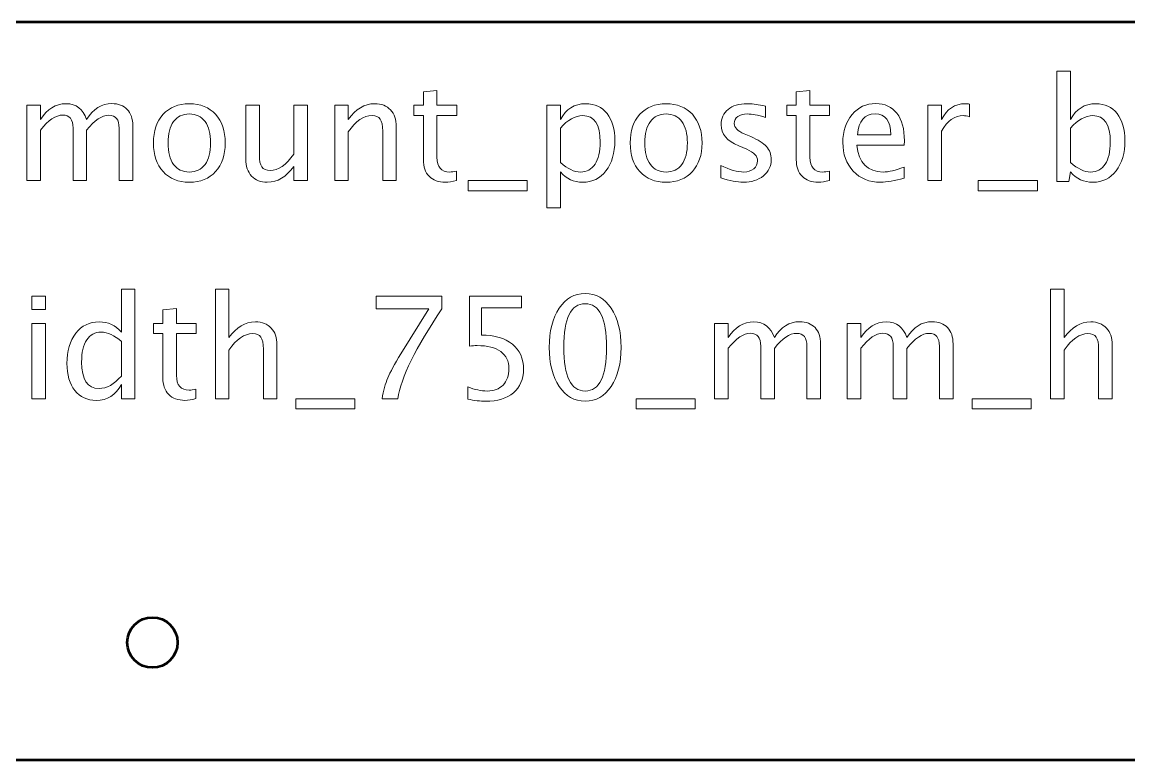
# Model space of a CAD drawing. Header units: centimetres. Extents: x -144 to 123, y -121 to 149.
# Drawn here: x -104.28 to -97.68, y -68.2 to -63.8 of the extents above; entities that cross this region are included whole.
import ezdxf

# ---------------------------------------------------------------- set-up
doc = ezdxf.new("R2010")
doc.units = ezdxf.units.CM
doc.header["$MEASUREMENT"] = 0
doc.layers.add('Layer 1', color=7, linetype='Continuous')

msp = doc.modelspace()

# ---------------------------------------------------------------- linework, layer by layer
at = {"layer": 'Layer 1', "lineweight": 53}
msp.add_ellipse((-103.5, -67.5), major_axis=(0, 0.15), ratio=1, dxfattribs=at)
msp.add_open_spline([(-131.95, -67.7), (-131.95, -67.7), (-131.95, -64.3), (-131.95, -64.3), (-131.95, -64.3), (-131.95, -64.02386), (-131.72614, -63.8), (-131.45, -63.8), (-131.45, -63.8), (-131.45, -63.8), (-78.55, -63.8), (-78.55, -63.8), (-78.55, -63.8), (-78.27386, -63.8), (-78.05, -64.02386), (-78.05, -64.3), (-78.05, -64.3), (-78.05, -64.3), (-78.05, -67.7), (-78.05, -67.7), (-78.05, -67.7), (-78.05, -67.97614), (-78.27386, -68.2), (-78.55, -68.2), (-78.55, -68.2), (-78.55, -68.2), (-131.45, -68.2), (-131.45, -68.2), (-131.45, -68.2), (-131.72614, -68.2), (-131.95, -67.97614), (-131.95, -67.7)], degree=3, knots=[0, 0, 0, 0, 0.1111111, 0.1111111, 0.1111111, 0.1111111, 0.2222222, 0.2222222, 0.2222222, 0.2222222, 0.3333333, 0.3333333, 0.3333333, 0.3333333, 0.4444444, 0.4444444, 0.4444444, 0.4444444, 0.5555556, 0.5555556, 0.5555556, 0.5555556, 0.6666667, 0.6666667, 0.6666667, 0.6666667, 0.7777778, 0.7777778, 0.7777778, 0.7777778, 1, 1, 1, 1], dxfattribs=at)
at = {"layer": 'Layer 1', "color": 5, "lineweight": 9}
for points, knots in [([(-98.10442, -64.74977), (-98.10442, -64.74977), (-98.10442, -64.09191), (-98.10442, -64.09191), (-98.10442, -64.09191), (-98.10442, -64.09191), (-98.02314, -64.09191), (-98.02314, -64.09191), (-98.02314, -64.09191), (-98.02314, -64.09191), (-98.02314, -64.38076), (-98.02314, -64.38076), (-98.02314, -64.38076), (-97.98984, -64.31797), (-97.93974, -64.28664), (-97.873, -64.28664), (-97.873, -64.28664), (-97.81895, -64.28664), (-97.77648, -64.30626), (-97.74543, -64.34563), (-97.74543, -64.34563), (-97.71439, -64.385), (-97.69886, -64.43876), (-97.69886, -64.50692), (-97.69886, -64.50692), (-97.69886, -64.58114), (-97.7165, -64.64111), (-97.75164, -64.68655), (-97.75164, -64.68655), (-97.78678, -64.73213), (-97.83306, -64.75485), (-97.89035, -64.75485), (-97.89035, -64.75485), (-97.94355, -64.75485), (-97.98786, -64.73453), (-98.02314, -64.69375), (-98.02314, -64.69375), (-98.02314, -64.69375), (-98.03302, -64.74977), (-98.03302, -64.74977), (-98.03302, -64.74977), (-98.03302, -64.74977), (-98.10442, -64.74977), (-98.10442, -64.74977)], [0, 0, 0, 0, 0.0833333, 0.0833333, 0.0833333, 0.0833333, 0.1666667, 0.1666667, 0.1666667, 0.1666667, 0.25, 0.25, 0.25, 0.25, 0.3333333, 0.3333333, 0.3333333, 0.3333333, 0.4166667, 0.4166667, 0.4166667, 0.4166667, 0.5, 0.5, 0.5, 0.5, 0.5833333, 0.5833333, 0.5833333, 0.5833333, 0.6666667, 0.6666667, 0.6666667, 0.6666667, 0.75, 0.75, 0.75, 0.75, 0.8333333, 0.8333333, 0.8333333, 0.8333333, 1, 1, 1, 1]), ([(-101.68655, -64.74455), (-101.71167, -64.75146), (-101.73354, -64.75485), (-101.75202, -64.75485), (-101.75202, -64.75485), (-101.79351, -64.75485), (-101.82583, -64.743), (-101.84897, -64.71929), (-101.84897, -64.71929), (-101.87225, -64.69558), (-101.88382, -64.6627), (-101.88382, -64.62051), (-101.88382, -64.62051), (-101.88382, -64.62051), (-101.88382, -64.35692), (-101.88382, -64.35692), (-101.88382, -64.35692), (-101.88382, -64.35692), (-101.93999, -64.35692), (-101.93999, -64.35692), (-101.93999, -64.35692), (-101.93999, -64.35692), (-101.93999, -64.29595), (-101.93999, -64.29595), (-101.93999, -64.29595), (-101.93999, -64.29595), (-101.88382, -64.29595), (-101.88382, -64.29595), (-101.88382, -64.29595), (-101.88382, -64.29595), (-101.88382, -64.21482), (-101.88382, -64.21482), (-101.88382, -64.21482), (-101.88382, -64.21482), (-101.80254, -64.20705), (-101.80254, -64.20705), (-101.80254, -64.20705), (-101.80254, -64.20705), (-101.80254, -64.29595), (-101.80254, -64.29595), (-101.80254, -64.29595), (-101.80254, -64.29595), (-101.68486, -64.29595), (-101.68486, -64.29595), (-101.68486, -64.29595), (-101.68486, -64.29595), (-101.68486, -64.35692), (-101.68486, -64.35692), (-101.68486, -64.35692), (-101.68486, -64.35692), (-101.80254, -64.35692), (-101.80254, -64.35692), (-101.80254, -64.35692), (-101.80254, -64.35692), (-101.80254, -64.60584), (-101.80254, -64.60584), (-101.80254, -64.60584), (-101.80254, -64.66454), (-101.777, -64.69389), (-101.72606, -64.69389), (-101.72606, -64.69389), (-101.71519, -64.69389), (-101.70207, -64.69206), (-101.68655, -64.68853), (-101.68655, -64.68853), (-101.68655, -64.68853), (-101.68655, -64.74455), (-101.68655, -64.74455)], [0, 0, 0, 0, 0.0555556, 0.0555556, 0.0555556, 0.0555556, 0.1111111, 0.1111111, 0.1111111, 0.1111111, 0.1666667, 0.1666667, 0.1666667, 0.1666667, 0.2222222, 0.2222222, 0.2222222, 0.2222222, 0.2777778, 0.2777778, 0.2777778, 0.2777778, 0.3333333, 0.3333333, 0.3333333, 0.3333333, 0.3888889, 0.3888889, 0.3888889, 0.3888889, 0.4444444, 0.4444444, 0.4444444, 0.4444444, 0.5, 0.5, 0.5, 0.5, 0.5555556, 0.5555556, 0.5555556, 0.5555556, 0.6111111, 0.6111111, 0.6111111, 0.6111111, 0.6666667, 0.6666667, 0.6666667, 0.6666667, 0.7222222, 0.7222222, 0.7222222, 0.7222222, 0.7777778, 0.7777778, 0.7777778, 0.7777778, 0.8333333, 0.8333333, 0.8333333, 0.8333333, 0.8888889, 0.8888889, 0.8888889, 0.8888889, 1, 1, 1, 1]), ([(-99.46192, -64.74455), (-99.48704, -64.75146), (-99.50891, -64.75485), (-99.52739, -64.75485), (-99.52739, -64.75485), (-99.56888, -64.75485), (-99.6012, -64.743), (-99.62434, -64.71929), (-99.62434, -64.71929), (-99.64762, -64.69558), (-99.65919, -64.6627), (-99.65919, -64.62051), (-99.65919, -64.62051), (-99.65919, -64.62051), (-99.65919, -64.35692), (-99.65919, -64.35692), (-99.65919, -64.35692), (-99.65919, -64.35692), (-99.71536, -64.35692), (-99.71536, -64.35692), (-99.71536, -64.35692), (-99.71536, -64.35692), (-99.71536, -64.29595), (-99.71536, -64.29595), (-99.71536, -64.29595), (-99.71536, -64.29595), (-99.65919, -64.29595), (-99.65919, -64.29595), (-99.65919, -64.29595), (-99.65919, -64.29595), (-99.65919, -64.21482), (-99.65919, -64.21482), (-99.65919, -64.21482), (-99.65919, -64.21482), (-99.57791, -64.20705), (-99.57791, -64.20705), (-99.57791, -64.20705), (-99.57791, -64.20705), (-99.57791, -64.29595), (-99.57791, -64.29595), (-99.57791, -64.29595), (-99.57791, -64.29595), (-99.46023, -64.29595), (-99.46023, -64.29595), (-99.46023, -64.29595), (-99.46023, -64.29595), (-99.46023, -64.35692), (-99.46023, -64.35692), (-99.46023, -64.35692), (-99.46023, -64.35692), (-99.57791, -64.35692), (-99.57791, -64.35692), (-99.57791, -64.35692), (-99.57791, -64.35692), (-99.57791, -64.60584), (-99.57791, -64.60584), (-99.57791, -64.60584), (-99.57791, -64.66454), (-99.55237, -64.69389), (-99.50143, -64.69389), (-99.50143, -64.69389), (-99.49056, -64.69389), (-99.47744, -64.69206), (-99.46192, -64.68853), (-99.46192, -64.68853), (-99.46192, -64.68853), (-99.46192, -64.74455), (-99.46192, -64.74455)], [0, 0, 0, 0, 0.0555556, 0.0555556, 0.0555556, 0.0555556, 0.1111111, 0.1111111, 0.1111111, 0.1111111, 0.1666667, 0.1666667, 0.1666667, 0.1666667, 0.2222222, 0.2222222, 0.2222222, 0.2222222, 0.2777778, 0.2777778, 0.2777778, 0.2777778, 0.3333333, 0.3333333, 0.3333333, 0.3333333, 0.3888889, 0.3888889, 0.3888889, 0.3888889, 0.4444444, 0.4444444, 0.4444444, 0.4444444, 0.5, 0.5, 0.5, 0.5, 0.5555556, 0.5555556, 0.5555556, 0.5555556, 0.6111111, 0.6111111, 0.6111111, 0.6111111, 0.6666667, 0.6666667, 0.6666667, 0.6666667, 0.7222222, 0.7222222, 0.7222222, 0.7222222, 0.7777778, 0.7777778, 0.7777778, 0.7777778, 0.8333333, 0.8333333, 0.8333333, 0.8333333, 0.8888889, 0.8888889, 0.8888889, 0.8888889, 1, 1, 1, 1]), ([(-104.24886, -64.74469), (-104.24886, -64.74469), (-104.24886, -64.29595), (-104.24886, -64.29595), (-104.24886, -64.29595), (-104.24886, -64.29595), (-104.16758, -64.29595), (-104.16758, -64.29595), (-104.16758, -64.29595), (-104.16758, -64.29595), (-104.16758, -64.38076), (-104.16758, -64.38076), (-104.16758, -64.38076), (-104.12793, -64.31797), (-104.07713, -64.28664), (-104.0149, -64.28664), (-104.0149, -64.28664), (-103.95492, -64.28664), (-103.91414, -64.31797), (-103.89241, -64.38076), (-103.89241, -64.38076), (-103.85389, -64.3174), (-103.80365, -64.28579), (-103.74199, -64.28579), (-103.74199, -64.28579), (-103.70262, -64.28579), (-103.672, -64.29737), (-103.65012, -64.32065), (-103.65012, -64.32065), (-103.62825, -64.34393), (-103.61724, -64.37653), (-103.61724, -64.41844), (-103.61724, -64.41844), (-103.61724, -64.41844), (-103.61724, -64.74469), (-103.61724, -64.74469), (-103.61724, -64.74469), (-103.61724, -64.74469), (-103.69852, -64.74469), (-103.69852, -64.74469), (-103.69852, -64.74469), (-103.69852, -64.74469), (-103.69852, -64.43185), (-103.69852, -64.43185), (-103.69852, -64.43185), (-103.69852, -64.38076), (-103.71884, -64.35522), (-103.75948, -64.35522), (-103.75948, -64.35522), (-103.80168, -64.35522), (-103.84599, -64.385), (-103.89241, -64.44469), (-103.89241, -64.44469), (-103.89241, -64.44469), (-103.89241, -64.74469), (-103.89241, -64.74469), (-103.89241, -64.74469), (-103.89241, -64.74469), (-103.97369, -64.74469), (-103.97369, -64.74469), (-103.97369, -64.74469), (-103.97369, -64.74469), (-103.97369, -64.43156), (-103.97369, -64.43156), (-103.97369, -64.43156), (-103.97369, -64.38006), (-103.99429, -64.35438), (-104.03564, -64.35438), (-104.03564, -64.35438), (-104.0767, -64.35438), (-104.12073, -64.38429), (-104.16758, -64.44426), (-104.16758, -64.44426), (-104.16758, -64.44426), (-104.16758, -64.74469), (-104.16758, -64.74469), (-104.16758, -64.74469), (-104.16758, -64.74469), (-104.24886, -64.74469), (-104.24886, -64.74469)], [0, 0, 0, 0, 0.047619, 0.047619, 0.047619, 0.047619, 0.0952381, 0.0952381, 0.0952381, 0.0952381, 0.1428571, 0.1428571, 0.1428571, 0.1428571, 0.1904762, 0.1904762, 0.1904762, 0.1904762, 0.2380952, 0.2380952, 0.2380952, 0.2380952, 0.2857143, 0.2857143, 0.2857143, 0.2857143, 0.3333333, 0.3333333, 0.3333333, 0.3333333, 0.3809524, 0.3809524, 0.3809524, 0.3809524, 0.4285714, 0.4285714, 0.4285714, 0.4285714, 0.4761905, 0.4761905, 0.4761905, 0.4761905, 0.5238095, 0.5238095, 0.5238095, 0.5238095, 0.5714286, 0.5714286, 0.5714286, 0.5714286, 0.6190476, 0.6190476, 0.6190476, 0.6190476, 0.6666667, 0.6666667, 0.6666667, 0.6666667, 0.7142857, 0.7142857, 0.7142857, 0.7142857, 0.7619048, 0.7619048, 0.7619048, 0.7619048, 0.8095238, 0.8095238, 0.8095238, 0.8095238, 0.8571429, 0.8571429, 0.8571429, 0.8571429, 0.9047619, 0.9047619, 0.9047619, 0.9047619, 1, 1, 1, 1]), ([(-103.2797, -64.75485), (-103.3456, -64.75485), (-103.39781, -64.73382), (-103.4362, -64.69177), (-103.4362, -64.69177), (-103.47472, -64.64972), (-103.49391, -64.59257), (-103.49391, -64.52046), (-103.49391, -64.52046), (-103.49391, -64.4485), (-103.47472, -64.39149), (-103.4362, -64.34958), (-103.4362, -64.34958), (-103.39781, -64.30767), (-103.3456, -64.28664), (-103.2797, -64.28664), (-103.2797, -64.28664), (-103.2138, -64.28664), (-103.16159, -64.30767), (-103.12321, -64.34958), (-103.12321, -64.34958), (-103.08469, -64.39149), (-103.06549, -64.4485), (-103.06549, -64.52046), (-103.06549, -64.52046), (-103.06549, -64.59257), (-103.08469, -64.64972), (-103.12321, -64.69177), (-103.12321, -64.69177), (-103.16159, -64.73382), (-103.2138, -64.75485), (-103.2797, -64.75485)], [0, 0, 0, 0, 0.1111111, 0.1111111, 0.1111111, 0.1111111, 0.2222222, 0.2222222, 0.2222222, 0.2222222, 0.3333333, 0.3333333, 0.3333333, 0.3333333, 0.4444444, 0.4444444, 0.4444444, 0.4444444, 0.5555556, 0.5555556, 0.5555556, 0.5555556, 0.6666667, 0.6666667, 0.6666667, 0.6666667, 0.7777778, 0.7777778, 0.7777778, 0.7777778, 1, 1, 1, 1]), ([(-102.65712, -64.74469), (-102.65712, -64.74469), (-102.65712, -64.66031), (-102.65712, -64.66031), (-102.65712, -64.66031), (-102.70044, -64.72338), (-102.75307, -64.75485), (-102.81488, -64.75485), (-102.81488, -64.75485), (-102.85411, -64.75485), (-102.88529, -64.74257), (-102.90844, -64.71788), (-102.90844, -64.71788), (-102.93172, -64.69318), (-102.94329, -64.66002), (-102.94329, -64.61811), (-102.94329, -64.61811), (-102.94329, -64.61811), (-102.94329, -64.29595), (-102.94329, -64.29595), (-102.94329, -64.29595), (-102.94329, -64.29595), (-102.86201, -64.29595), (-102.86201, -64.29595), (-102.86201, -64.29595), (-102.86201, -64.29595), (-102.86201, -64.59158), (-102.86201, -64.59158), (-102.86201, -64.59158), (-102.86201, -64.62531), (-102.85707, -64.64916), (-102.84733, -64.66327), (-102.84733, -64.66327), (-102.83746, -64.67752), (-102.82109, -64.68458), (-102.79809, -64.68458), (-102.79809, -64.68458), (-102.74841, -64.68458), (-102.70128, -64.65198), (-102.65712, -64.58664), (-102.65712, -64.58664), (-102.65712, -64.58664), (-102.65712, -64.29595), (-102.65712, -64.29595), (-102.65712, -64.29595), (-102.65712, -64.29595), (-102.57583, -64.29595), (-102.57583, -64.29595), (-102.57583, -64.29595), (-102.57583, -64.29595), (-102.57583, -64.74469), (-102.57583, -64.74469), (-102.57583, -64.74469), (-102.57583, -64.74469), (-102.65712, -64.74469), (-102.65712, -64.74469)], [0, 0, 0, 0, 0.0666667, 0.0666667, 0.0666667, 0.0666667, 0.1333333, 0.1333333, 0.1333333, 0.1333333, 0.2, 0.2, 0.2, 0.2, 0.2666667, 0.2666667, 0.2666667, 0.2666667, 0.3333333, 0.3333333, 0.3333333, 0.3333333, 0.4, 0.4, 0.4, 0.4, 0.4666667, 0.4666667, 0.4666667, 0.4666667, 0.5333333, 0.5333333, 0.5333333, 0.5333333, 0.6, 0.6, 0.6, 0.6, 0.6666667, 0.6666667, 0.6666667, 0.6666667, 0.7333333, 0.7333333, 0.7333333, 0.7333333, 0.8, 0.8, 0.8, 0.8, 0.8666667, 0.8666667, 0.8666667, 0.8666667, 1, 1, 1, 1]), ([(-102.41271, -64.74469), (-102.41271, -64.74469), (-102.41271, -64.29595), (-102.41271, -64.29595), (-102.41271, -64.29595), (-102.41271, -64.29595), (-102.33143, -64.29595), (-102.33143, -64.29595), (-102.33143, -64.29595), (-102.33143, -64.29595), (-102.33143, -64.38076), (-102.33143, -64.38076), (-102.33143, -64.38076), (-102.28839, -64.31797), (-102.23561, -64.28664), (-102.17324, -64.28664), (-102.17324, -64.28664), (-102.13401, -64.28664), (-102.10283, -64.29892), (-102.07983, -64.32361), (-102.07983, -64.32361), (-102.05683, -64.34817), (-102.04525, -64.38133), (-102.04525, -64.42281), (-102.04525, -64.42281), (-102.04525, -64.42281), (-102.04525, -64.74469), (-102.04525, -64.74469), (-102.04525, -64.74469), (-102.04525, -64.74469), (-102.12654, -64.74469), (-102.12654, -64.74469), (-102.12654, -64.74469), (-102.12654, -64.74469), (-102.12654, -64.44934), (-102.12654, -64.44934), (-102.12654, -64.44934), (-102.12654, -64.41604), (-102.13147, -64.39233), (-102.14121, -64.37822), (-102.14121, -64.37822), (-102.15109, -64.36397), (-102.16732, -64.35692), (-102.19004, -64.35692), (-102.19004, -64.35692), (-102.23999, -64.35692), (-102.28712, -64.38951), (-102.33143, -64.45471), (-102.33143, -64.45471), (-102.33143, -64.45471), (-102.33143, -64.74469), (-102.33143, -64.74469), (-102.33143, -64.74469), (-102.33143, -64.74469), (-102.41271, -64.74469), (-102.41271, -64.74469)], [0, 0, 0, 0, 0.0666667, 0.0666667, 0.0666667, 0.0666667, 0.1333333, 0.1333333, 0.1333333, 0.1333333, 0.2, 0.2, 0.2, 0.2, 0.2666667, 0.2666667, 0.2666667, 0.2666667, 0.3333333, 0.3333333, 0.3333333, 0.3333333, 0.4, 0.4, 0.4, 0.4, 0.4666667, 0.4666667, 0.4666667, 0.4666667, 0.5333333, 0.5333333, 0.5333333, 0.5333333, 0.6, 0.6, 0.6, 0.6, 0.6666667, 0.6666667, 0.6666667, 0.6666667, 0.7333333, 0.7333333, 0.7333333, 0.7333333, 0.8, 0.8, 0.8, 0.8, 0.8666667, 0.8666667, 0.8666667, 0.8666667, 1, 1, 1, 1]), ([(-101.14722, -64.9081), (-101.14722, -64.9081), (-101.14722, -64.29595), (-101.14722, -64.29595), (-101.14722, -64.29595), (-101.14722, -64.29595), (-101.06594, -64.29595), (-101.06594, -64.29595), (-101.06594, -64.29595), (-101.06594, -64.29595), (-101.06594, -64.38076), (-101.06594, -64.38076), (-101.06594, -64.38076), (-101.03264, -64.31797), (-100.98254, -64.28664), (-100.9158, -64.28664), (-100.9158, -64.28664), (-100.86175, -64.28664), (-100.81928, -64.30626), (-100.78823, -64.34563), (-100.78823, -64.34563), (-100.75719, -64.385), (-100.74166, -64.43876), (-100.74166, -64.50692), (-100.74166, -64.50692), (-100.74166, -64.58114), (-100.7593, -64.64111), (-100.79444, -64.68655), (-100.79444, -64.68655), (-100.82958, -64.73213), (-100.87586, -64.75485), (-100.93315, -64.75485), (-100.93315, -64.75485), (-100.98635, -64.75485), (-101.03066, -64.73453), (-101.06594, -64.69375), (-101.06594, -64.69375), (-101.06594, -64.69375), (-101.06594, -64.9081), (-101.06594, -64.9081), (-101.06594, -64.9081), (-101.06594, -64.9081), (-101.14722, -64.9081), (-101.14722, -64.9081)], [0, 0, 0, 0, 0.0833333, 0.0833333, 0.0833333, 0.0833333, 0.1666667, 0.1666667, 0.1666667, 0.1666667, 0.25, 0.25, 0.25, 0.25, 0.3333333, 0.3333333, 0.3333333, 0.3333333, 0.4166667, 0.4166667, 0.4166667, 0.4166667, 0.5, 0.5, 0.5, 0.5, 0.5833333, 0.5833333, 0.5833333, 0.5833333, 0.6666667, 0.6666667, 0.6666667, 0.6666667, 0.75, 0.75, 0.75, 0.75, 0.8333333, 0.8333333, 0.8333333, 0.8333333, 1, 1, 1, 1]), ([(-100.43573, -64.75485), (-100.50163, -64.75485), (-100.55384, -64.73382), (-100.59223, -64.69177), (-100.59223, -64.69177), (-100.63075, -64.64972), (-100.64994, -64.59257), (-100.64994, -64.52046), (-100.64994, -64.52046), (-100.64994, -64.4485), (-100.63075, -64.39149), (-100.59223, -64.34958), (-100.59223, -64.34958), (-100.55384, -64.30767), (-100.50163, -64.28664), (-100.43573, -64.28664), (-100.43573, -64.28664), (-100.36983, -64.28664), (-100.31762, -64.30767), (-100.27924, -64.34958), (-100.27924, -64.34958), (-100.24072, -64.39149), (-100.22152, -64.4485), (-100.22152, -64.52046), (-100.22152, -64.52046), (-100.22152, -64.59257), (-100.24072, -64.64972), (-100.27924, -64.69177), (-100.27924, -64.69177), (-100.31762, -64.73382), (-100.36983, -64.75485), (-100.43573, -64.75485)], [0, 0, 0, 0, 0.1111111, 0.1111111, 0.1111111, 0.1111111, 0.2222222, 0.2222222, 0.2222222, 0.2222222, 0.3333333, 0.3333333, 0.3333333, 0.3333333, 0.4444444, 0.4444444, 0.4444444, 0.4444444, 0.5555556, 0.5555556, 0.5555556, 0.5555556, 0.6666667, 0.6666667, 0.6666667, 0.6666667, 0.7777778, 0.7777778, 0.7777778, 0.7777778, 1, 1, 1, 1]), ([(-100.11033, -64.7286), (-100.11033, -64.7286), (-100.11033, -64.6541), (-100.11033, -64.6541), (-100.11033, -64.6541), (-100.05713, -64.68063), (-100.01098, -64.69389), (-99.97161, -64.69389), (-99.97161, -64.69389), (-99.94819, -64.69389), (-99.92872, -64.68754), (-99.91333, -64.67484), (-99.91333, -64.67484), (-99.89795, -64.66228), (-99.89019, -64.64648), (-99.89019, -64.62743), (-99.89019, -64.62743), (-99.89019, -64.59963), (-99.91178, -64.57663), (-99.95496, -64.55842), (-99.95496, -64.55842), (-99.95496, -64.55842), (-100.00252, -64.53824), (-100.00252, -64.53824), (-100.00252, -64.53824), (-100.07265, -64.50917), (-100.10779, -64.46712), (-100.10779, -64.41251), (-100.10779, -64.41251), (-100.10779, -64.37343), (-100.09396, -64.34266), (-100.0663, -64.32023), (-100.0663, -64.32023), (-100.03864, -64.29779), (-100.00068, -64.28664), (-99.95256, -64.28664), (-99.95256, -64.28664), (-99.92759, -64.28664), (-99.89654, -64.29003), (-99.85971, -64.29694), (-99.85971, -64.29694), (-99.85971, -64.29694), (-99.84278, -64.30019), (-99.84278, -64.30019), (-99.84278, -64.30019), (-99.84278, -64.30019), (-99.84278, -64.36792), (-99.84278, -64.36792), (-99.84278, -64.36792), (-99.88808, -64.35438), (-99.9242, -64.3476), (-99.95115, -64.3476), (-99.95115, -64.3476), (-99.97486, -64.3476), (-99.99363, -64.35282), (-100.00788, -64.36312), (-100.00788, -64.36312), (-100.02199, -64.37343), (-100.02905, -64.38725), (-100.02905, -64.40461), (-100.02905, -64.40461), (-100.02905, -64.42902), (-100.00929, -64.44977), (-99.96964, -64.46656), (-99.96964, -64.46656), (-99.96964, -64.46656), (-99.93055, -64.48307), (-99.93055, -64.48307), (-99.93055, -64.48307), (-99.88624, -64.5017), (-99.85491, -64.52145), (-99.83657, -64.54219), (-99.83657, -64.54219), (-99.81808, -64.56294), (-99.80891, -64.5889), (-99.80891, -64.61995), (-99.80891, -64.61995), (-99.80891, -64.65932), (-99.82443, -64.69163), (-99.85562, -64.71689), (-99.85562, -64.71689), (-99.88666, -64.74215), (-99.92646, -64.75485), (-99.97486, -64.75485), (-99.97486, -64.75485), (-100.01211, -64.75485), (-100.05713, -64.7461), (-100.11033, -64.7286)], [0, 0, 0, 0, 0.0434783, 0.0434783, 0.0434783, 0.0434783, 0.0869565, 0.0869565, 0.0869565, 0.0869565, 0.1304348, 0.1304348, 0.1304348, 0.1304348, 0.173913, 0.173913, 0.173913, 0.173913, 0.2173913, 0.2173913, 0.2173913, 0.2173913, 0.2608696, 0.2608696, 0.2608696, 0.2608696, 0.3043478, 0.3043478, 0.3043478, 0.3043478, 0.3478261, 0.3478261, 0.3478261, 0.3478261, 0.3913043, 0.3913043, 0.3913043, 0.3913043, 0.4347826, 0.4347826, 0.4347826, 0.4347826, 0.4782609, 0.4782609, 0.4782609, 0.4782609, 0.5217391, 0.5217391, 0.5217391, 0.5217391, 0.5652174, 0.5652174, 0.5652174, 0.5652174, 0.6086957, 0.6086957, 0.6086957, 0.6086957, 0.6521739, 0.6521739, 0.6521739, 0.6521739, 0.6956522, 0.6956522, 0.6956522, 0.6956522, 0.7391304, 0.7391304, 0.7391304, 0.7391304, 0.7826087, 0.7826087, 0.7826087, 0.7826087, 0.826087, 0.826087, 0.826087, 0.826087, 0.8695652, 0.8695652, 0.8695652, 0.8695652, 0.9130435, 0.9130435, 0.9130435, 0.9130435, 1, 1, 1, 1]), ([(-99.01658, -64.7303), (-99.07119, -64.74667), (-99.11789, -64.75485), (-99.15684, -64.75485), (-99.15684, -64.75485), (-99.2233, -64.75485), (-99.27735, -64.73284), (-99.31898, -64.68895), (-99.31898, -64.68895), (-99.36061, -64.64507), (-99.38149, -64.5882), (-99.38149, -64.51821), (-99.38149, -64.51821), (-99.38149, -64.45033), (-99.36315, -64.39459), (-99.32632, -64.35099), (-99.32632, -64.35099), (-99.28949, -64.30753), (-99.24235, -64.28579), (-99.18492, -64.28579), (-99.18492, -64.28579), (-99.13059, -64.28579), (-99.08854, -64.30513), (-99.05891, -64.34379), (-99.05891, -64.34379), (-99.02928, -64.38246), (-99.01446, -64.43721), (-99.01446, -64.50819), (-99.01446, -64.50819), (-99.01446, -64.50819), (-99.01488, -64.53302), (-99.01488, -64.53302), (-99.01488, -64.53302), (-99.01488, -64.53302), (-99.29852, -64.53302), (-99.29852, -64.53302), (-99.29852, -64.53302), (-99.28666, -64.64027), (-99.23431, -64.69389), (-99.1416, -64.69389), (-99.1416, -64.69389), (-99.10759, -64.69389), (-99.06596, -64.68429), (-99.01658, -64.6651), (-99.01658, -64.6651), (-99.01658, -64.6651), (-99.01658, -64.7303), (-99.01658, -64.7303)], [0, 0, 0, 0, 0.0769231, 0.0769231, 0.0769231, 0.0769231, 0.1538462, 0.1538462, 0.1538462, 0.1538462, 0.2307692, 0.2307692, 0.2307692, 0.2307692, 0.3076923, 0.3076923, 0.3076923, 0.3076923, 0.3846154, 0.3846154, 0.3846154, 0.3846154, 0.4615385, 0.4615385, 0.4615385, 0.4615385, 0.5384615, 0.5384615, 0.5384615, 0.5384615, 0.6153846, 0.6153846, 0.6153846, 0.6153846, 0.6923077, 0.6923077, 0.6923077, 0.6923077, 0.7692308, 0.7692308, 0.7692308, 0.7692308, 0.8461538, 0.8461538, 0.8461538, 0.8461538, 1, 1, 1, 1]), ([(-98.87419, -64.74469), (-98.87419, -64.74469), (-98.87419, -64.29595), (-98.87419, -64.29595), (-98.87419, -64.29595), (-98.87419, -64.29595), (-98.79291, -64.29595), (-98.79291, -64.29595), (-98.79291, -64.29595), (-98.79291, -64.29595), (-98.79291, -64.38076), (-98.79291, -64.38076), (-98.79291, -64.38076), (-98.76059, -64.31797), (-98.71375, -64.28664), (-98.65222, -64.28664), (-98.65222, -64.28664), (-98.6439, -64.28664), (-98.63515, -64.28735), (-98.62612, -64.28876), (-98.62612, -64.28876), (-98.62612, -64.28876), (-98.62612, -64.36482), (-98.62612, -64.36482), (-98.62612, -64.36482), (-98.64023, -64.36016), (-98.65264, -64.35776), (-98.66337, -64.35776), (-98.66337, -64.35776), (-98.71502, -64.35776), (-98.7582, -64.38824), (-98.79291, -64.44934), (-98.79291, -64.44934), (-98.79291, -64.44934), (-98.79291, -64.74469), (-98.79291, -64.74469), (-98.79291, -64.74469), (-98.79291, -64.74469), (-98.87419, -64.74469), (-98.87419, -64.74469)], [0, 0, 0, 0, 0.0909091, 0.0909091, 0.0909091, 0.0909091, 0.1818182, 0.1818182, 0.1818182, 0.1818182, 0.2727273, 0.2727273, 0.2727273, 0.2727273, 0.3636364, 0.3636364, 0.3636364, 0.3636364, 0.4545455, 0.4545455, 0.4545455, 0.4545455, 0.5454545, 0.5454545, 0.5454545, 0.5454545, 0.6363636, 0.6363636, 0.6363636, 0.6363636, 0.7272727, 0.7272727, 0.7272727, 0.7272727, 0.8181818, 0.8181818, 0.8181818, 0.8181818, 1, 1, 1, 1]), ([(-103.27984, -64.69389), (-103.23963, -64.69389), (-103.2083, -64.67879), (-103.186, -64.64845), (-103.186, -64.64845), (-103.16385, -64.61825), (-103.1527, -64.5755), (-103.1527, -64.52046), (-103.1527, -64.52046), (-103.1527, -64.46557), (-103.16385, -64.42296), (-103.186, -64.39276), (-103.186, -64.39276), (-103.2083, -64.3627), (-103.23963, -64.3476), (-103.27984, -64.3476), (-103.27984, -64.3476), (-103.3202, -64.3476), (-103.35153, -64.3627), (-103.37354, -64.39276), (-103.37354, -64.39276), (-103.3957, -64.42296), (-103.4067, -64.46557), (-103.4067, -64.52046), (-103.4067, -64.52046), (-103.4067, -64.5755), (-103.3957, -64.61825), (-103.37354, -64.64845), (-103.37354, -64.64845), (-103.35153, -64.67879), (-103.3202, -64.69389), (-103.27984, -64.69389)], [0, 0, 0, 0, 0.1111111, 0.1111111, 0.1111111, 0.1111111, 0.2222222, 0.2222222, 0.2222222, 0.2222222, 0.3333333, 0.3333333, 0.3333333, 0.3333333, 0.4444444, 0.4444444, 0.4444444, 0.4444444, 0.5555556, 0.5555556, 0.5555556, 0.5555556, 0.6666667, 0.6666667, 0.6666667, 0.6666667, 0.7777778, 0.7777778, 0.7777778, 0.7777778, 1, 1, 1, 1]), ([(-101.06594, -64.63773), (-101.02403, -64.67512), (-100.98409, -64.69389), (-100.94614, -64.69389), (-100.94614, -64.69389), (-100.90874, -64.69389), (-100.87981, -64.67823), (-100.85949, -64.64704), (-100.85949, -64.64704), (-100.83903, -64.61586), (-100.82887, -64.57197), (-100.82887, -64.51524), (-100.82887, -64.51524), (-100.82887, -64.41026), (-100.86359, -64.35776), (-100.93301, -64.35776), (-100.93301, -64.35776), (-100.97845, -64.35776), (-101.02276, -64.38232), (-101.06594, -64.43156), (-101.06594, -64.43156), (-101.06594, -64.43156), (-101.06594, -64.63773), (-101.06594, -64.63773)], [0, 0, 0, 0, 0.1428571, 0.1428571, 0.1428571, 0.1428571, 0.2857143, 0.2857143, 0.2857143, 0.2857143, 0.4285714, 0.4285714, 0.4285714, 0.4285714, 0.5714286, 0.5714286, 0.5714286, 0.5714286, 0.7142857, 0.7142857, 0.7142857, 0.7142857, 1, 1, 1, 1]), ([(-100.43587, -64.69389), (-100.39566, -64.69389), (-100.36433, -64.67879), (-100.34203, -64.64845), (-100.34203, -64.64845), (-100.31988, -64.61825), (-100.30873, -64.5755), (-100.30873, -64.52046), (-100.30873, -64.52046), (-100.30873, -64.46557), (-100.31988, -64.42296), (-100.34203, -64.39276), (-100.34203, -64.39276), (-100.36433, -64.3627), (-100.39566, -64.3476), (-100.43587, -64.3476), (-100.43587, -64.3476), (-100.47623, -64.3476), (-100.50756, -64.3627), (-100.52957, -64.39276), (-100.52957, -64.39276), (-100.55173, -64.42296), (-100.56273, -64.46557), (-100.56273, -64.52046), (-100.56273, -64.52046), (-100.56273, -64.5755), (-100.55173, -64.61825), (-100.52957, -64.64845), (-100.52957, -64.64845), (-100.50756, -64.67879), (-100.47623, -64.69389), (-100.43587, -64.69389)], [0, 0, 0, 0, 0.1111111, 0.1111111, 0.1111111, 0.1111111, 0.2222222, 0.2222222, 0.2222222, 0.2222222, 0.3333333, 0.3333333, 0.3333333, 0.3333333, 0.4444444, 0.4444444, 0.4444444, 0.4444444, 0.5555556, 0.5555556, 0.5555556, 0.5555556, 0.6666667, 0.6666667, 0.6666667, 0.6666667, 0.7777778, 0.7777778, 0.7777778, 0.7777778, 1, 1, 1, 1]), ([(-99.29428, -64.47206), (-99.29428, -64.47206), (-99.09616, -64.47206), (-99.09616, -64.47206), (-99.09616, -64.47206), (-99.09616, -64.38852), (-99.12735, -64.34676), (-99.18958, -64.34676), (-99.18958, -64.34676), (-99.25223, -64.34676), (-99.28709, -64.38852), (-99.29428, -64.47206)], [0, 0, 0, 0, 0.25, 0.25, 0.25, 0.25, 0.5, 0.5, 0.5, 0.5, 1, 1, 1, 1]), ([(-98.02314, -64.63773), (-97.98123, -64.67512), (-97.94129, -64.69389), (-97.90334, -64.69389), (-97.90334, -64.69389), (-97.86594, -64.69389), (-97.83701, -64.67823), (-97.81669, -64.64704), (-97.81669, -64.64704), (-97.79623, -64.61586), (-97.78607, -64.57197), (-97.78607, -64.51524), (-97.78607, -64.51524), (-97.78607, -64.41026), (-97.82079, -64.35776), (-97.89021, -64.35776), (-97.89021, -64.35776), (-97.93565, -64.35776), (-97.97996, -64.38232), (-98.02314, -64.43156), (-98.02314, -64.43156), (-98.02314, -64.43156), (-98.02314, -64.63773), (-98.02314, -64.63773)], [0, 0, 0, 0, 0.1428571, 0.1428571, 0.1428571, 0.1428571, 0.2857143, 0.2857143, 0.2857143, 0.2857143, 0.4285714, 0.4285714, 0.4285714, 0.4285714, 0.5714286, 0.5714286, 0.5714286, 0.5714286, 0.7142857, 0.7142857, 0.7142857, 0.7142857, 1, 1, 1, 1]), ([(-101.61628, -64.80565), (-101.61628, -64.80565), (-101.61628, -64.74469), (-101.61628, -64.74469), (-101.61628, -64.74469), (-101.61628, -64.74469), (-101.26407, -64.74469), (-101.26407, -64.74469), (-101.26407, -64.74469), (-101.26407, -64.74469), (-101.26407, -64.80565), (-101.26407, -64.80565), (-101.26407, -64.80565), (-101.26407, -64.80565), (-101.61628, -64.80565), (-101.61628, -64.80565)], [0, 0, 0, 0, 0.2, 0.2, 0.2, 0.2, 0.4, 0.4, 0.4, 0.4, 0.6, 0.6, 0.6, 0.6, 1, 1, 1, 1]), ([(-98.57348, -64.80565), (-98.57348, -64.80565), (-98.57348, -64.74469), (-98.57348, -64.74469), (-98.57348, -64.74469), (-98.57348, -64.74469), (-98.22127, -64.74469), (-98.22127, -64.74469), (-98.22127, -64.74469), (-98.22127, -64.74469), (-98.22127, -64.80565), (-98.22127, -64.80565), (-98.22127, -64.80565), (-98.22127, -64.80565), (-98.57348, -64.80565), (-98.57348, -64.80565)], [0, 0, 0, 0, 0.2, 0.2, 0.2, 0.2, 0.4, 0.4, 0.4, 0.4, 0.6, 0.6, 0.6, 0.6, 1, 1, 1, 1]), ([(-103.68533, -66.04573), (-103.68533, -66.04573), (-103.68533, -65.96149), (-103.68533, -65.96149), (-103.68533, -65.96149), (-103.71849, -66.02442), (-103.76844, -66.05589), (-103.83519, -66.05589), (-103.83519, -66.05589), (-103.88937, -66.05589), (-103.93199, -66.03628), (-103.96303, -65.99691), (-103.96303, -65.99691), (-103.99408, -65.95754), (-104.0096, -65.90377), (-104.0096, -65.83561), (-104.0096, -65.83561), (-104.0096, -65.76111), (-103.99196, -65.70114), (-103.95682, -65.6557), (-103.95682, -65.6557), (-103.92155, -65.6104), (-103.87526, -65.58768), (-103.81783, -65.58768), (-103.81783, -65.58768), (-103.76463, -65.58768), (-103.72032, -65.608), (-103.68533, -65.64878), (-103.68533, -65.64878), (-103.68533, -65.64878), (-103.68533, -65.39295), (-103.68533, -65.39295), (-103.68533, -65.39295), (-103.68533, -65.39295), (-103.60404, -65.39295), (-103.60404, -65.39295), (-103.60404, -65.39295), (-103.60404, -65.39295), (-103.60404, -66.04573), (-103.60404, -66.04573), (-103.60404, -66.04573), (-103.60404, -66.04573), (-103.68533, -66.04573), (-103.68533, -66.04573)], [0, 0, 0, 0, 0.0833333, 0.0833333, 0.0833333, 0.0833333, 0.1666667, 0.1666667, 0.1666667, 0.1666667, 0.25, 0.25, 0.25, 0.25, 0.3333333, 0.3333333, 0.3333333, 0.3333333, 0.4166667, 0.4166667, 0.4166667, 0.4166667, 0.5, 0.5, 0.5, 0.5, 0.5833333, 0.5833333, 0.5833333, 0.5833333, 0.6666667, 0.6666667, 0.6666667, 0.6666667, 0.75, 0.75, 0.75, 0.75, 0.8333333, 0.8333333, 0.8333333, 0.8333333, 1, 1, 1, 1]), ([(-103.12455, -66.04573), (-103.12455, -66.04573), (-103.12455, -65.39295), (-103.12455, -65.39295), (-103.12455, -65.39295), (-103.12455, -65.39295), (-103.04327, -65.39295), (-103.04327, -65.39295), (-103.04327, -65.39295), (-103.04327, -65.39295), (-103.04327, -65.6818), (-103.04327, -65.6818), (-103.04327, -65.6818), (-103.00023, -65.61901), (-102.94745, -65.58768), (-102.88508, -65.58768), (-102.88508, -65.58768), (-102.84585, -65.58768), (-102.81467, -65.59996), (-102.79167, -65.62465), (-102.79167, -65.62465), (-102.76867, -65.64921), (-102.75709, -65.68237), (-102.75709, -65.72385), (-102.75709, -65.72385), (-102.75709, -65.72385), (-102.75709, -66.04573), (-102.75709, -66.04573), (-102.75709, -66.04573), (-102.75709, -66.04573), (-102.83838, -66.04573), (-102.83838, -66.04573), (-102.83838, -66.04573), (-102.83838, -66.04573), (-102.83838, -65.75038), (-102.83838, -65.75038), (-102.83838, -65.75038), (-102.83838, -65.71708), (-102.84331, -65.69337), (-102.85305, -65.67926), (-102.85305, -65.67926), (-102.86293, -65.66501), (-102.87916, -65.65796), (-102.90188, -65.65796), (-102.90188, -65.65796), (-102.95183, -65.65796), (-102.99896, -65.69055), (-103.04327, -65.75575), (-103.04327, -65.75575), (-103.04327, -65.75575), (-103.04327, -66.04573), (-103.04327, -66.04573), (-103.04327, -66.04573), (-103.04327, -66.04573), (-103.12455, -66.04573), (-103.12455, -66.04573)], [0, 0, 0, 0, 0.0666667, 0.0666667, 0.0666667, 0.0666667, 0.1333333, 0.1333333, 0.1333333, 0.1333333, 0.2, 0.2, 0.2, 0.2, 0.2666667, 0.2666667, 0.2666667, 0.2666667, 0.3333333, 0.3333333, 0.3333333, 0.3333333, 0.4, 0.4, 0.4, 0.4, 0.4666667, 0.4666667, 0.4666667, 0.4666667, 0.5333333, 0.5333333, 0.5333333, 0.5333333, 0.6, 0.6, 0.6, 0.6, 0.6666667, 0.6666667, 0.6666667, 0.6666667, 0.7333333, 0.7333333, 0.7333333, 0.7333333, 0.8, 0.8, 0.8, 0.8, 0.8666667, 0.8666667, 0.8666667, 0.8666667, 1, 1, 1, 1]), ([(-100.91868, -66.06097), (-100.98289, -66.06097), (-101.03468, -66.03148), (-101.07391, -65.97263), (-101.07391, -65.97263), (-101.11328, -65.91379), (-101.13289, -65.83618), (-101.13289, -65.73966), (-101.13289, -65.73966), (-101.13289, -65.64314), (-101.11328, -65.56553), (-101.07391, -65.50668), (-101.07391, -65.50668), (-101.03468, -65.44784), (-100.98289, -65.41835), (-100.91868, -65.41835), (-100.91868, -65.41835), (-100.85419, -65.41835), (-100.80241, -65.4477), (-100.76318, -65.5064), (-100.76318, -65.5064), (-100.72409, -65.5651), (-100.70447, -65.64286), (-100.70447, -65.73966), (-100.70447, -65.73966), (-100.70447, -65.83618), (-100.72409, -65.91379), (-100.76318, -65.97263), (-100.76318, -65.97263), (-100.80241, -66.03148), (-100.85419, -66.06097), (-100.91868, -66.06097)], [0, 0, 0, 0, 0.1111111, 0.1111111, 0.1111111, 0.1111111, 0.2222222, 0.2222222, 0.2222222, 0.2222222, 0.3333333, 0.3333333, 0.3333333, 0.3333333, 0.4444444, 0.4444444, 0.4444444, 0.4444444, 0.5555556, 0.5555556, 0.5555556, 0.5555556, 0.6666667, 0.6666667, 0.6666667, 0.6666667, 0.7777778, 0.7777778, 0.7777778, 0.7777778, 1, 1, 1, 1]), ([(-98.14187, -66.04573), (-98.14187, -66.04573), (-98.14187, -65.39295), (-98.14187, -65.39295), (-98.14187, -65.39295), (-98.14187, -65.39295), (-98.06059, -65.39295), (-98.06059, -65.39295), (-98.06059, -65.39295), (-98.06059, -65.39295), (-98.06059, -65.6818), (-98.06059, -65.6818), (-98.06059, -65.6818), (-98.01755, -65.61901), (-97.96477, -65.58768), (-97.9024, -65.58768), (-97.9024, -65.58768), (-97.86317, -65.58768), (-97.83199, -65.59996), (-97.80899, -65.62465), (-97.80899, -65.62465), (-97.78599, -65.64921), (-97.77441, -65.68237), (-97.77441, -65.72385), (-97.77441, -65.72385), (-97.77441, -65.72385), (-97.77441, -66.04573), (-97.77441, -66.04573), (-97.77441, -66.04573), (-97.77441, -66.04573), (-97.8557, -66.04573), (-97.8557, -66.04573), (-97.8557, -66.04573), (-97.8557, -66.04573), (-97.8557, -65.75038), (-97.8557, -65.75038), (-97.8557, -65.75038), (-97.8557, -65.71708), (-97.86063, -65.69337), (-97.87037, -65.67926), (-97.87037, -65.67926), (-97.88025, -65.66501), (-97.89648, -65.65796), (-97.9192, -65.65796), (-97.9192, -65.65796), (-97.96915, -65.65796), (-98.01628, -65.69055), (-98.06059, -65.75575), (-98.06059, -65.75575), (-98.06059, -65.75575), (-98.06059, -66.04573), (-98.06059, -66.04573), (-98.06059, -66.04573), (-98.06059, -66.04573), (-98.14187, -66.04573), (-98.14187, -66.04573)], [0, 0, 0, 0, 0.0666667, 0.0666667, 0.0666667, 0.0666667, 0.1333333, 0.1333333, 0.1333333, 0.1333333, 0.2, 0.2, 0.2, 0.2, 0.2666667, 0.2666667, 0.2666667, 0.2666667, 0.3333333, 0.3333333, 0.3333333, 0.3333333, 0.4, 0.4, 0.4, 0.4, 0.4666667, 0.4666667, 0.4666667, 0.4666667, 0.5333333, 0.5333333, 0.5333333, 0.5333333, 0.6, 0.6, 0.6, 0.6, 0.6666667, 0.6666667, 0.6666667, 0.6666667, 0.7333333, 0.7333333, 0.7333333, 0.7333333, 0.8, 0.8, 0.8, 0.8, 0.8666667, 0.8666667, 0.8666667, 0.8666667, 1, 1, 1, 1]), ([(-104.21873, -65.51487), (-104.21873, -65.51487), (-104.21873, -65.43359), (-104.21873, -65.43359), (-104.21873, -65.43359), (-104.21873, -65.43359), (-104.13745, -65.43359), (-104.13745, -65.43359), (-104.13745, -65.43359), (-104.13745, -65.43359), (-104.13745, -65.51487), (-104.13745, -65.51487), (-104.13745, -65.51487), (-104.13745, -65.51487), (-104.21873, -65.51487), (-104.21873, -65.51487)], [0, 0, 0, 0, 0.2, 0.2, 0.2, 0.2, 0.4, 0.4, 0.4, 0.4, 0.6, 0.6, 0.6, 0.6, 1, 1, 1, 1]), ([(-102.12999, -66.04573), (-102.12209, -65.99803), (-102.11066, -65.95669), (-102.09598, -65.92198), (-102.09598, -65.92198), (-102.08131, -65.88726), (-102.0552, -65.83942), (-102.01795, -65.77875), (-102.01795, -65.77875), (-102.01795, -65.77875), (-101.85144, -65.50979), (-101.85144, -65.50979), (-101.85144, -65.50979), (-101.85144, -65.50979), (-102.16555, -65.50979), (-102.16555, -65.50979), (-102.16555, -65.50979), (-102.16555, -65.50979), (-102.16555, -65.43359), (-102.16555, -65.43359), (-102.16555, -65.43359), (-102.16555, -65.43359), (-101.77269, -65.43359), (-101.77269, -65.43359), (-101.77269, -65.43359), (-101.77269, -65.43359), (-101.77269, -65.50979), (-101.77269, -65.50979), (-101.77269, -65.50979), (-101.92947, -65.74121), (-102.01724, -65.91986), (-102.03601, -66.04573), (-102.03601, -66.04573), (-102.03601, -66.04573), (-102.12999, -66.04573), (-102.12999, -66.04573)], [0, 0, 0, 0, 0.1, 0.1, 0.1, 0.1, 0.2, 0.2, 0.2, 0.2, 0.3, 0.3, 0.3, 0.3, 0.4, 0.4, 0.4, 0.4, 0.5, 0.5, 0.5, 0.5, 0.6, 0.6, 0.6, 0.6, 0.7, 0.7, 0.7, 0.7, 0.8, 0.8, 0.8, 0.8, 1, 1, 1, 1]), ([(-101.61832, -66.04827), (-101.61832, -66.04827), (-101.61832, -65.97546), (-101.61832, -65.97546), (-101.61832, -65.97546), (-101.57782, -65.99183), (-101.53943, -66.00001), (-101.50275, -66.00001), (-101.50275, -66.00001), (-101.46267, -66.00001), (-101.43106, -65.98816), (-101.40806, -65.96445), (-101.40806, -65.96445), (-101.38506, -65.94074), (-101.37363, -65.90815), (-101.37363, -65.86666), (-101.37363, -65.86666), (-101.37363, -65.82207), (-101.38986, -65.78792), (-101.42231, -65.76435), (-101.42231, -65.76435), (-101.45477, -65.74079), (-101.50176, -65.72908), (-101.56314, -65.72908), (-101.56314, -65.72908), (-101.57739, -65.72908), (-101.59249, -65.73006), (-101.60816, -65.73204), (-101.60816, -65.73204), (-101.60816, -65.73204), (-101.60816, -65.43359), (-101.60816, -65.43359), (-101.60816, -65.43359), (-101.60816, -65.43359), (-101.29827, -65.43359), (-101.29827, -65.43359), (-101.29827, -65.43359), (-101.29827, -65.43359), (-101.29827, -65.50471), (-101.29827, -65.50471), (-101.29827, -65.50471), (-101.29827, -65.50471), (-101.53704, -65.50471), (-101.53704, -65.50471), (-101.53704, -65.50471), (-101.53704, -65.50471), (-101.53704, -65.66642), (-101.53704, -65.66642), (-101.53704, -65.66642), (-101.4583, -65.66642), (-101.39691, -65.68448), (-101.35274, -65.72061), (-101.35274, -65.72061), (-101.30858, -65.75659), (-101.28642, -65.80655), (-101.28642, -65.87047), (-101.28642, -65.87047), (-101.28642, -65.93002), (-101.30646, -65.97659), (-101.34654, -66.01031), (-101.34654, -66.01031), (-101.38661, -66.04404), (-101.44193, -66.06097), (-101.51248, -66.06097), (-101.51248, -66.06097), (-101.54395, -66.06097), (-101.57923, -66.05674), (-101.61832, -66.04827)], [0, 0, 0, 0, 0.0555556, 0.0555556, 0.0555556, 0.0555556, 0.1111111, 0.1111111, 0.1111111, 0.1111111, 0.1666667, 0.1666667, 0.1666667, 0.1666667, 0.2222222, 0.2222222, 0.2222222, 0.2222222, 0.2777778, 0.2777778, 0.2777778, 0.2777778, 0.3333333, 0.3333333, 0.3333333, 0.3333333, 0.3888889, 0.3888889, 0.3888889, 0.3888889, 0.4444444, 0.4444444, 0.4444444, 0.4444444, 0.5, 0.5, 0.5, 0.5, 0.5555556, 0.5555556, 0.5555556, 0.5555556, 0.6111111, 0.6111111, 0.6111111, 0.6111111, 0.6666667, 0.6666667, 0.6666667, 0.6666667, 0.7222222, 0.7222222, 0.7222222, 0.7222222, 0.7777778, 0.7777778, 0.7777778, 0.7777778, 0.8333333, 0.8333333, 0.8333333, 0.8333333, 0.8888889, 0.8888889, 0.8888889, 0.8888889, 1, 1, 1, 1]), ([(-100.91882, -66.00001), (-100.83402, -66.00001), (-100.79168, -65.91323), (-100.79168, -65.73966), (-100.79168, -65.73966), (-100.79168, -65.56609), (-100.83402, -65.47931), (-100.91882, -65.47931), (-100.91882, -65.47931), (-101.00335, -65.47931), (-101.04568, -65.56609), (-101.04568, -65.73966), (-101.04568, -65.73966), (-101.04568, -65.91323), (-101.00335, -66.00001), (-100.91882, -66.00001)], [0, 0, 0, 0, 0.2, 0.2, 0.2, 0.2, 0.4, 0.4, 0.4, 0.4, 0.6, 0.6, 0.6, 0.6, 1, 1, 1, 1]), ([(-103.24054, -66.04559), (-103.26566, -66.0525), (-103.28753, -66.05589), (-103.30601, -66.05589), (-103.30601, -66.05589), (-103.3475, -66.05589), (-103.37982, -66.04404), (-103.40296, -66.02033), (-103.40296, -66.02033), (-103.42624, -65.99662), (-103.43781, -65.96374), (-103.43781, -65.92155), (-103.43781, -65.92155), (-103.43781, -65.92155), (-103.43781, -65.65796), (-103.43781, -65.65796), (-103.43781, -65.65796), (-103.43781, -65.65796), (-103.49398, -65.65796), (-103.49398, -65.65796), (-103.49398, -65.65796), (-103.49398, -65.65796), (-103.49398, -65.59699), (-103.49398, -65.59699), (-103.49398, -65.59699), (-103.49398, -65.59699), (-103.43781, -65.59699), (-103.43781, -65.59699), (-103.43781, -65.59699), (-103.43781, -65.59699), (-103.43781, -65.51586), (-103.43781, -65.51586), (-103.43781, -65.51586), (-103.43781, -65.51586), (-103.35653, -65.50809), (-103.35653, -65.50809), (-103.35653, -65.50809), (-103.35653, -65.50809), (-103.35653, -65.59699), (-103.35653, -65.59699), (-103.35653, -65.59699), (-103.35653, -65.59699), (-103.23885, -65.59699), (-103.23885, -65.59699), (-103.23885, -65.59699), (-103.23885, -65.59699), (-103.23885, -65.65796), (-103.23885, -65.65796), (-103.23885, -65.65796), (-103.23885, -65.65796), (-103.35653, -65.65796), (-103.35653, -65.65796), (-103.35653, -65.65796), (-103.35653, -65.65796), (-103.35653, -65.90688), (-103.35653, -65.90688), (-103.35653, -65.90688), (-103.35653, -65.96558), (-103.33099, -65.99493), (-103.28005, -65.99493), (-103.28005, -65.99493), (-103.26918, -65.99493), (-103.25606, -65.9931), (-103.24054, -65.98957), (-103.24054, -65.98957), (-103.24054, -65.98957), (-103.24054, -66.04559), (-103.24054, -66.04559)], [0, 0, 0, 0, 0.0555556, 0.0555556, 0.0555556, 0.0555556, 0.1111111, 0.1111111, 0.1111111, 0.1111111, 0.1666667, 0.1666667, 0.1666667, 0.1666667, 0.2222222, 0.2222222, 0.2222222, 0.2222222, 0.2777778, 0.2777778, 0.2777778, 0.2777778, 0.3333333, 0.3333333, 0.3333333, 0.3333333, 0.3888889, 0.3888889, 0.3888889, 0.3888889, 0.4444444, 0.4444444, 0.4444444, 0.4444444, 0.5, 0.5, 0.5, 0.5, 0.5555556, 0.5555556, 0.5555556, 0.5555556, 0.6111111, 0.6111111, 0.6111111, 0.6111111, 0.6666667, 0.6666667, 0.6666667, 0.6666667, 0.7222222, 0.7222222, 0.7222222, 0.7222222, 0.7777778, 0.7777778, 0.7777778, 0.7777778, 0.8333333, 0.8333333, 0.8333333, 0.8333333, 0.8888889, 0.8888889, 0.8888889, 0.8888889, 1, 1, 1, 1]), ([(-104.21873, -66.04573), (-104.21873, -66.04573), (-104.21873, -65.59699), (-104.21873, -65.59699), (-104.21873, -65.59699), (-104.21873, -65.59699), (-104.13745, -65.59699), (-104.13745, -65.59699), (-104.13745, -65.59699), (-104.13745, -65.59699), (-104.13745, -66.04573), (-104.13745, -66.04573), (-104.13745, -66.04573), (-104.13745, -66.04573), (-104.21873, -66.04573), (-104.21873, -66.04573)], [0, 0, 0, 0, 0.2, 0.2, 0.2, 0.2, 0.4, 0.4, 0.4, 0.4, 0.6, 0.6, 0.6, 0.6, 1, 1, 1, 1]), ([(-100.14623, -66.04573), (-100.14623, -66.04573), (-100.14623, -65.59699), (-100.14623, -65.59699), (-100.14623, -65.59699), (-100.14623, -65.59699), (-100.06495, -65.59699), (-100.06495, -65.59699), (-100.06495, -65.59699), (-100.06495, -65.59699), (-100.06495, -65.6818), (-100.06495, -65.6818), (-100.06495, -65.6818), (-100.0253, -65.61901), (-99.9745, -65.58768), (-99.91227, -65.58768), (-99.91227, -65.58768), (-99.85229, -65.58768), (-99.81151, -65.61901), (-99.78978, -65.6818), (-99.78978, -65.6818), (-99.75126, -65.61844), (-99.70102, -65.58683), (-99.63936, -65.58683), (-99.63936, -65.58683), (-99.59999, -65.58683), (-99.56937, -65.59841), (-99.54749, -65.62169), (-99.54749, -65.62169), (-99.52562, -65.64497), (-99.51461, -65.67757), (-99.51461, -65.71948), (-99.51461, -65.71948), (-99.51461, -65.71948), (-99.51461, -66.04573), (-99.51461, -66.04573), (-99.51461, -66.04573), (-99.51461, -66.04573), (-99.59589, -66.04573), (-99.59589, -66.04573), (-99.59589, -66.04573), (-99.59589, -66.04573), (-99.59589, -65.73289), (-99.59589, -65.73289), (-99.59589, -65.73289), (-99.59589, -65.6818), (-99.61621, -65.65626), (-99.65685, -65.65626), (-99.65685, -65.65626), (-99.69905, -65.65626), (-99.74336, -65.68604), (-99.78978, -65.74573), (-99.78978, -65.74573), (-99.78978, -65.74573), (-99.78978, -66.04573), (-99.78978, -66.04573), (-99.78978, -66.04573), (-99.78978, -66.04573), (-99.87106, -66.04573), (-99.87106, -66.04573), (-99.87106, -66.04573), (-99.87106, -66.04573), (-99.87106, -65.7326), (-99.87106, -65.7326), (-99.87106, -65.7326), (-99.87106, -65.6811), (-99.89166, -65.65542), (-99.93301, -65.65542), (-99.93301, -65.65542), (-99.97407, -65.65542), (-100.0181, -65.68533), (-100.06495, -65.7453), (-100.06495, -65.7453), (-100.06495, -65.7453), (-100.06495, -66.04573), (-100.06495, -66.04573), (-100.06495, -66.04573), (-100.06495, -66.04573), (-100.14623, -66.04573), (-100.14623, -66.04573)], [0, 0, 0, 0, 0.047619, 0.047619, 0.047619, 0.047619, 0.0952381, 0.0952381, 0.0952381, 0.0952381, 0.1428571, 0.1428571, 0.1428571, 0.1428571, 0.1904762, 0.1904762, 0.1904762, 0.1904762, 0.2380952, 0.2380952, 0.2380952, 0.2380952, 0.2857143, 0.2857143, 0.2857143, 0.2857143, 0.3333333, 0.3333333, 0.3333333, 0.3333333, 0.3809524, 0.3809524, 0.3809524, 0.3809524, 0.4285714, 0.4285714, 0.4285714, 0.4285714, 0.4761905, 0.4761905, 0.4761905, 0.4761905, 0.5238095, 0.5238095, 0.5238095, 0.5238095, 0.5714286, 0.5714286, 0.5714286, 0.5714286, 0.6190476, 0.6190476, 0.6190476, 0.6190476, 0.6666667, 0.6666667, 0.6666667, 0.6666667, 0.7142857, 0.7142857, 0.7142857, 0.7142857, 0.7619048, 0.7619048, 0.7619048, 0.7619048, 0.8095238, 0.8095238, 0.8095238, 0.8095238, 0.8571429, 0.8571429, 0.8571429, 0.8571429, 0.9047619, 0.9047619, 0.9047619, 0.9047619, 1, 1, 1, 1]), ([(-99.35572, -66.04573), (-99.35572, -66.04573), (-99.35572, -65.59699), (-99.35572, -65.59699), (-99.35572, -65.59699), (-99.35572, -65.59699), (-99.27444, -65.59699), (-99.27444, -65.59699), (-99.27444, -65.59699), (-99.27444, -65.59699), (-99.27444, -65.6818), (-99.27444, -65.6818), (-99.27444, -65.6818), (-99.23479, -65.61901), (-99.18399, -65.58768), (-99.12176, -65.58768), (-99.12176, -65.58768), (-99.06178, -65.58768), (-99.021, -65.61901), (-98.99927, -65.6818), (-98.99927, -65.6818), (-98.96075, -65.61844), (-98.91051, -65.58683), (-98.84885, -65.58683), (-98.84885, -65.58683), (-98.80948, -65.58683), (-98.77886, -65.59841), (-98.75698, -65.62169), (-98.75698, -65.62169), (-98.73511, -65.64497), (-98.7241, -65.67757), (-98.7241, -65.71948), (-98.7241, -65.71948), (-98.7241, -65.71948), (-98.7241, -66.04573), (-98.7241, -66.04573), (-98.7241, -66.04573), (-98.7241, -66.04573), (-98.80538, -66.04573), (-98.80538, -66.04573), (-98.80538, -66.04573), (-98.80538, -66.04573), (-98.80538, -65.73289), (-98.80538, -65.73289), (-98.80538, -65.73289), (-98.80538, -65.6818), (-98.8257, -65.65626), (-98.86634, -65.65626), (-98.86634, -65.65626), (-98.90854, -65.65626), (-98.95285, -65.68604), (-98.99927, -65.74573), (-98.99927, -65.74573), (-98.99927, -65.74573), (-98.99927, -66.04573), (-98.99927, -66.04573), (-98.99927, -66.04573), (-98.99927, -66.04573), (-99.08055, -66.04573), (-99.08055, -66.04573), (-99.08055, -66.04573), (-99.08055, -66.04573), (-99.08055, -65.7326), (-99.08055, -65.7326), (-99.08055, -65.7326), (-99.08055, -65.6811), (-99.10115, -65.65542), (-99.1425, -65.65542), (-99.1425, -65.65542), (-99.18356, -65.65542), (-99.22759, -65.68533), (-99.27444, -65.7453), (-99.27444, -65.7453), (-99.27444, -65.7453), (-99.27444, -66.04573), (-99.27444, -66.04573), (-99.27444, -66.04573), (-99.27444, -66.04573), (-99.35572, -66.04573), (-99.35572, -66.04573)], [0, 0, 0, 0, 0.047619, 0.047619, 0.047619, 0.047619, 0.0952381, 0.0952381, 0.0952381, 0.0952381, 0.1428571, 0.1428571, 0.1428571, 0.1428571, 0.1904762, 0.1904762, 0.1904762, 0.1904762, 0.2380952, 0.2380952, 0.2380952, 0.2380952, 0.2857143, 0.2857143, 0.2857143, 0.2857143, 0.3333333, 0.3333333, 0.3333333, 0.3333333, 0.3809524, 0.3809524, 0.3809524, 0.3809524, 0.4285714, 0.4285714, 0.4285714, 0.4285714, 0.4761905, 0.4761905, 0.4761905, 0.4761905, 0.5238095, 0.5238095, 0.5238095, 0.5238095, 0.5714286, 0.5714286, 0.5714286, 0.5714286, 0.6190476, 0.6190476, 0.6190476, 0.6190476, 0.6666667, 0.6666667, 0.6666667, 0.6666667, 0.7142857, 0.7142857, 0.7142857, 0.7142857, 0.7619048, 0.7619048, 0.7619048, 0.7619048, 0.8095238, 0.8095238, 0.8095238, 0.8095238, 0.8571429, 0.8571429, 0.8571429, 0.8571429, 0.9047619, 0.9047619, 0.9047619, 0.9047619, 1, 1, 1, 1]), ([(-103.68533, -65.70438), (-103.72752, -65.66727), (-103.76745, -65.64864), (-103.80527, -65.64864), (-103.80527, -65.64864), (-103.84252, -65.64864), (-103.87131, -65.66416), (-103.89177, -65.69535), (-103.89177, -65.69535), (-103.91223, -65.72639), (-103.92239, -65.77042), (-103.92239, -65.82743), (-103.92239, -65.82743), (-103.92239, -65.93228), (-103.88768, -65.98477), (-103.81811, -65.98477), (-103.81811, -65.98477), (-103.77296, -65.98477), (-103.72865, -65.96008), (-103.68533, -65.91083), (-103.68533, -65.91083), (-103.68533, -65.91083), (-103.68533, -65.70438), (-103.68533, -65.70438)], [0, 0, 0, 0, 0.1428571, 0.1428571, 0.1428571, 0.1428571, 0.2857143, 0.2857143, 0.2857143, 0.2857143, 0.4285714, 0.4285714, 0.4285714, 0.4285714, 0.5714286, 0.5714286, 0.5714286, 0.5714286, 0.7142857, 0.7142857, 0.7142857, 0.7142857, 1, 1, 1, 1]), ([(-102.64477, -66.10669), (-102.64477, -66.10669), (-102.64477, -66.04573), (-102.64477, -66.04573), (-102.64477, -66.04573), (-102.64477, -66.04573), (-102.29256, -66.04573), (-102.29256, -66.04573), (-102.29256, -66.04573), (-102.29256, -66.04573), (-102.29256, -66.10669), (-102.29256, -66.10669), (-102.29256, -66.10669), (-102.29256, -66.10669), (-102.64477, -66.10669), (-102.64477, -66.10669)], [0, 0, 0, 0, 0.2, 0.2, 0.2, 0.2, 0.4, 0.4, 0.4, 0.4, 0.6, 0.6, 0.6, 0.6, 1, 1, 1, 1]), ([(-100.61529, -66.10669), (-100.61529, -66.10669), (-100.61529, -66.04573), (-100.61529, -66.04573), (-100.61529, -66.04573), (-100.61529, -66.04573), (-100.26308, -66.04573), (-100.26308, -66.04573), (-100.26308, -66.04573), (-100.26308, -66.04573), (-100.26308, -66.10669), (-100.26308, -66.10669), (-100.26308, -66.10669), (-100.26308, -66.10669), (-100.61529, -66.10669), (-100.61529, -66.10669)], [0, 0, 0, 0, 0.2, 0.2, 0.2, 0.2, 0.4, 0.4, 0.4, 0.4, 0.6, 0.6, 0.6, 0.6, 1, 1, 1, 1]), ([(-98.61093, -66.10669), (-98.61093, -66.10669), (-98.61093, -66.04573), (-98.61093, -66.04573), (-98.61093, -66.04573), (-98.61093, -66.04573), (-98.25872, -66.04573), (-98.25872, -66.04573), (-98.25872, -66.04573), (-98.25872, -66.04573), (-98.25872, -66.10669), (-98.25872, -66.10669), (-98.25872, -66.10669), (-98.25872, -66.10669), (-98.61093, -66.10669), (-98.61093, -66.10669)], [0, 0, 0, 0, 0.2, 0.2, 0.2, 0.2, 0.4, 0.4, 0.4, 0.4, 0.6, 0.6, 0.6, 0.6, 1, 1, 1, 1])]:
    msp.add_open_spline(points, degree=3, knots=knots, dxfattribs=at)

doc.saveas('drawing.dxf')
